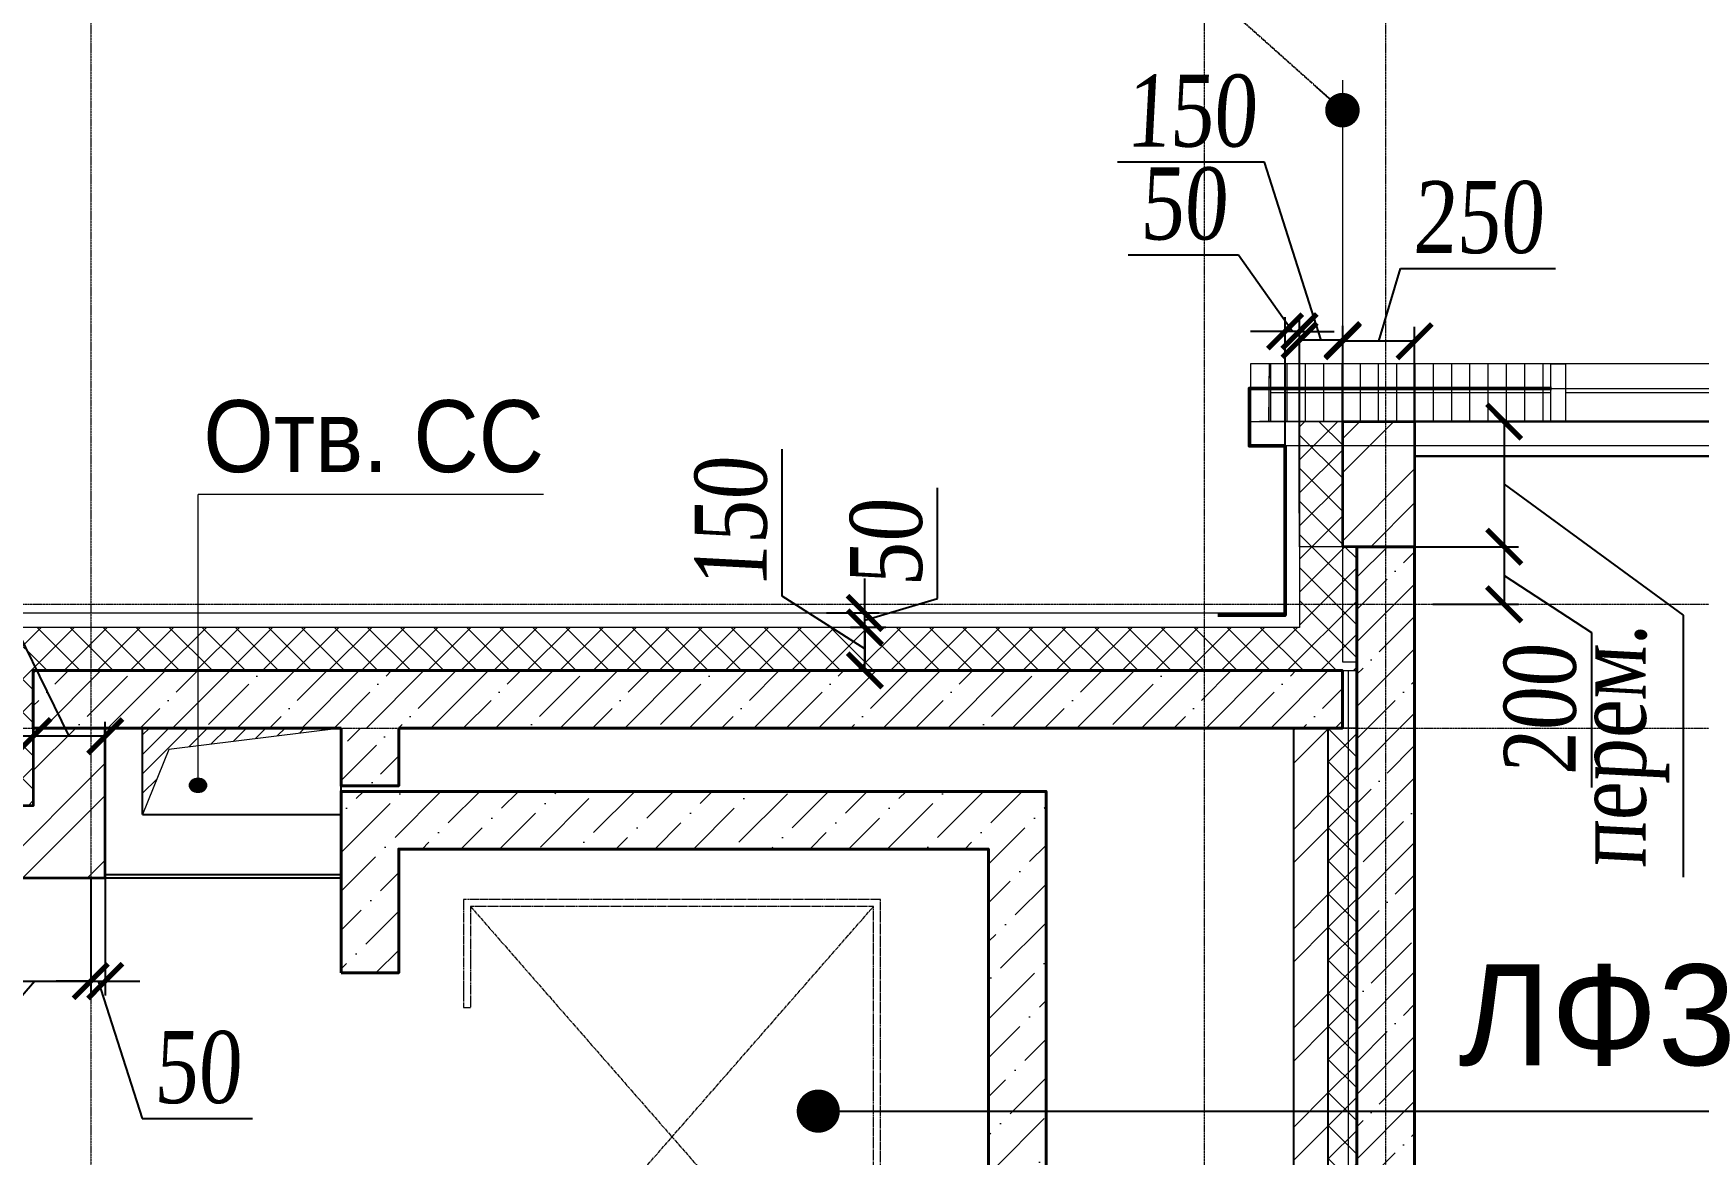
# Model space of a CAD drawing. Header units: inches. Extents: x -407541 to 6688123, y -998590 to 1205599.
# Drawn here: x 20203 to 25992, y 269926 to 273821 of the extents above; entities that cross this region are included whole.
import ezdxf

# ---------------------------------------------------------------- set-up
doc = ezdxf.new("R2010")
doc.units = ezdxf.units.IN
doc.header["$MEASUREMENT"] = 0
for name, pattern in [('ACAD_ISO04W100', [30, 24, -3, 0, -3]), ('AM_ISO08W050', [18, 12, -1.5, 3, -1.5]), ('AM_ISO09W050', [22.5, 12, -1.5, 3, -1.5, 3, -1.5]), ('DASHED', [19.05, 12.7, -6.35])]:
    doc.linetypes.add(name, pattern=pattern)
for name, color, linetype, lineweight in [('AM_11', 60, 'AM_ISO09W050', 13), ('AM_5', 3, 'Continuous', 9), ('AM_7', 4, 'AM_ISO08W050', 5), ('ВЕНТ фасад', 230, 'Continuous', 9), ('ВИТРАЖ', 145, 'Continuous', 9), ('Деф_шов', 90, 'DASHED', 9), ('КИРПИЧ', 30, 'Continuous', 35), ('КОНТУРная', 10, 'Continuous', 50), ('МОНОЛИТ', 5, 'Continuous', 40), ('Оси', 254, 'ACAD_ISO04W100', 5), ('ОТВ СС', 140, 'Continuous', 25), ('ПЕРЕГОРОДКА', 7, 'Continuous', 25), ('подписи Л и ЛК', 92, 'Continuous', 9), ('размер внутр', 142, 'Continuous', 5), ('текст СС', 32, 'Continuous', 15), ('УТЕПЛИТЕЛЬ', 92, 'Continuous', 9), ('Цоколь', 21, 'Continuous', 30), ('Штриховка', 7, 'Continuous', 9), ('ШТРИХОВКА МОНОЛИТ', 5, 'Continuous', 15)]:
    doc.layers.add(name, color=color, linetype=linetype, lineweight=lineweight)
doc.layers.add('РЕАЛЬНЫЙ ВИТРАЖ', color=120, linetype='Continuous', lineweight=5, plot=False)
doc.styles.get("Standard").update_dxf_attribs({"font": 'arial.ttf'})
doc.styles.add('style1', font='arial.ttf', dxfattribs={"width": 0.9, "height": 500})
doc.styles.add('STYLE2', font='times.ttf', dxfattribs={"width": 0.8, "oblique": 3})
doc.dimstyles.new('vnytren', dxfattribs={"dimtxt": 250, "dimasz": 120, "dimexe": 50, "dimexo": 0, "dimgap": 50, "dimtad": 1, "dimdec": 0, "dimzin": 0, "dimdsep": 46, "dimtxsty": 'STYLE2', "dimblk": 'ARCHTICK', "dimcen": 0, "dimadec": 0, "dimazin": 0, "dimtfac": 1, "dimtdec": 0, "dimtmove": 1, "dimatfit": 2, "dimldrblk": 'DOT', "dimfxl": 1, "dimtolj": 1, "dimtzin": 0, "dimarcsym": 0})
doc.dimstyles.new('для 100 масштаба', dxfattribs={"dimtxt": 200, "dimasz": 150, "dimexe": 70, "dimexo": 0, "dimgap": 50, "dimtad": 1, "dimdec": 0, "dimrnd": 5, "dimzin": 0, "dimdsep": 46, "dimtxsty": 'Standard', "dimblk": 'ARCHTICK', "dimcen": 0, "dimadec": 0, "dimazin": 0, "dimtfac": 1, "dimtdec": 0, "dimtmove": 1, "dimatfit": 2, "dimldrblk": 'DOT', "dimfxl": 1, "dimtolj": 1, "dimtzin": 0, "dimarcsym": 0})
pattern_1 = [(45, (-6764080.43, -624333.1), (-112.2532015, 112.2532015), []), (45, (-6763968.18, -624333.1), (-112.2532015, 112.2532015), [198.4375, -39.6875, 0, -39.6875])]

# ---------------------------------------------------------------- blocks, each defined once
blk = doc.blocks.new('_ARCHTICK')
at = {"color": 0, "linetype": 'ByBlock', "const_width": 0.15}
blk.add_lwpolyline([(-0.5, -0.5), (0.5, 0.5)], dxfattribs=at)
blk = doc.blocks.new('_Dot')
at = {"color": 0, "linetype": 'ByBlock', "lineweight": -2}
blk.add_line((-0.5, 0), (-1, 0), dxfattribs=at)
at = {"color": 0, "linetype": 'ByBlock', "const_width": 0.5}
blk.add_lwpolyline([(-0.25, 0, 1), (0.25, 0, 1)], format="xyb", close=True, dxfattribs=at)
blk = doc.blocks.new('SKKABINE_09.09.08_N013364-STEIN_JJ')
at = {"layer": 'AM_11'}
for points in [[(800, 475), (425, 475), (425, 1925), (2075, 1925), (2075, 475), (1700, 475)], [(800, 500), (450, 500), (450, 1900), (2050, 1900), (2050, 500), (1700, 500)], [(800, 475), (800, 500)], [(1700, 475), (1700, 500)]]:
    blk.add_lwpolyline(points, dxfattribs=at)
at = {"layer": 'AM_7'}
for points in [[(2050, 500), (450, 1900)], [(450, 500), (2050, 1900)]]:
    blk.add_lwpolyline(points, dxfattribs=at)
blk = doc.blocks.new('*D1470')
at = {"layer": 'размер внутр', "color": 0, "lineweight": -2, "transparency": 16777216}
for p, q in [((22806, 271865.2), (22806, 272376.1)), ((23093.6, 271682.2), (22806, 271865.2)), ((23165.9, 271757.2), (23043.6, 271757.2)), ((23093.6, 271607.2), (23093.6, 271757.2)), ((23165.9, 271607.2), (23043.6, 271607.2))]:
    blk.add_line(p, q, dxfattribs=at)
at = {"layer": 'размер внутр', "color": 0, "lineweight": -2, "transparency": 16777216, "xscale": 120, "yscale": 120, "zscale": 120}
for p, rotation in [((23093.6, 271757.2), 90), ((23093.6, 271607.2), 270)]:
    blk.add_blockref('_ARCHTICK', p, dxfattribs=dict(at, rotation=rotation))
at = {"layer": 'размер внутр', "color": 0, "transparency": 16777216, "insert": (22628.9, 272120.7), "char_height": 250, "attachment_point": 5, "rotation": 90, "style": 'STYLE2'}
blk.add_mtext('\\A1;150', dxfattribs=at)
blk = doc.blocks.new('*D1663')
at = {"layer": 'размер внутр', "color": 0, "lineweight": -2, "transparency": 16777216}
for p, q in [((25004.3, 272472.2), (25365.5, 272472.2)), ((25315.5, 272472.2), (25315.5, 272037.2)), ((25315.5, 272254.7), (25937.8, 271800)), ((25004.3, 272037.2), (25365.5, 272037.2)), ((25937.8, 271800), (25937.8, 270890))]:
    blk.add_line(p, q, dxfattribs=at)
at = {"layer": 'размер внутр', "color": 0, "lineweight": -2, "transparency": 16777216, "xscale": 120, "yscale": 120, "zscale": 120}
for p, rotation in [((25315.5, 272472.2), 90), ((25315.5, 272037.2), 270)]:
    blk.add_blockref('_ARCHTICK', p, dxfattribs=dict(at, rotation=rotation))
at = {"layer": 'размер внутр', "color": 0, "transparency": 16777216, "insert": (25723.4, 271345), "char_height": 250, "attachment_point": 5, "rotation": 90, "style": 'STYLE2'}
blk.add_mtext('\\A1;{\\fTimes New Roman|b0|i0|c204|p18;перем.}', dxfattribs=at)
blk = doc.blocks.new('*D1664')
at = {"layer": 'размер внутр', "color": 0, "lineweight": -2, "transparency": 16777216}
for p, q in [((25004.3, 272037.2), (25365.5, 272037.2)), ((25315.5, 272037.2), (25315.5, 271837.2)), ((25315.5, 271937.2), (25618.5, 271739.9)), ((25067.2, 271837.2), (25365.5, 271837.2)), ((25618.5, 271739.9), (25618.5, 271200.7))]:
    blk.add_line(p, q, dxfattribs=at)
at = {"layer": 'размер внутр', "color": 0, "lineweight": -2, "transparency": 16777216, "xscale": 120, "yscale": 120, "zscale": 120}
for p, rotation in [((25315.5, 272037.2), 90), ((25315.5, 271837.2), 270)]:
    blk.add_blockref('_ARCHTICK', p, dxfattribs=dict(at, rotation=rotation))
at = {"layer": 'размер внутр', "color": 0, "transparency": 16777216, "insert": (25441.3, 271470.3), "char_height": 250, "attachment_point": 5, "rotation": 90, "style": 'STYLE2'}
blk.add_mtext('\\A1;200', dxfattribs=at)
blk = doc.blocks.new('*D1711')
at = {"layer": 'размер внутр', "color": 0, "lineweight": -2, "transparency": 16777216}
for p, q in [((24879.3, 272751.1), (24954.9, 273003.3)), ((24954.9, 273003.3), (25494.1, 273003.3)), ((24754.3, 272134.7), (24754.3, 272801.1)), ((25004.3, 272751.1), (24754.3, 272751.1)), ((25004.3, 272134.7), (25004.3, 272801.1))]:
    blk.add_line(p, q, dxfattribs=at)
at = {"layer": 'размер внутр', "color": 0, "lineweight": -2, "transparency": 16777216, "xscale": 120, "yscale": 120, "zscale": 120, "rotation": 180}
blk.add_blockref('_ARCHTICK', (24754.3, 272751.1), dxfattribs=at)
at = {"layer": 'размер внутр', "color": 0, "lineweight": -2, "transparency": 16777216, "xscale": 120, "yscale": 120, "zscale": 120}
blk.add_blockref('_ARCHTICK', (25004.3, 272751.1), dxfattribs=at)
at = {"layer": 'размер внутр', "color": 0, "transparency": 16777216, "insert": (25224.5, 273180.4), "char_height": 250, "attachment_point": 5, "style": 'STYLE2'}
blk.add_mtext('\\A1;250', dxfattribs=at)
blk = doc.blocks.new('*D1712')
at = {"layer": 'размер внутр', "color": 0, "lineweight": -2, "transparency": 16777216}
for p, q in [((24482.7, 273373), (23971.8, 273373)), ((24679.3, 272754.8), (24482.7, 273373)), ((24604.3, 272153.5), (24604.3, 272804.8)), ((24754.3, 272115.7), (24754.3, 272804.8)), ((24754.3, 272754.8), (24604.3, 272754.8))]:
    blk.add_line(p, q, dxfattribs=at)
at = {"layer": 'размер внутр', "color": 0, "lineweight": -2, "transparency": 16777216, "xscale": 120, "yscale": 120, "zscale": 120, "rotation": 180}
blk.add_blockref('_ARCHTICK', (24604.3, 272754.8), dxfattribs=at)
at = {"layer": 'размер внутр', "color": 0, "lineweight": -2, "transparency": 16777216, "xscale": 120, "yscale": 120, "zscale": 120}
blk.add_blockref('_ARCHTICK', (24754.3, 272754.8), dxfattribs=at)
at = {"layer": 'размер внутр', "color": 0, "transparency": 16777216, "insert": (24227.3, 273550.2), "char_height": 250, "attachment_point": 5, "style": 'STYLE2'}
blk.add_mtext('\\A1;150', dxfattribs=at)
blk = doc.blocks.new('*D1763')
at = {"layer": 'размер внутр', "color": 0, "lineweight": -2, "transparency": 16777216}
for p, q in [((20013, 270887.2), (20013, 270478.6)), ((20403.2, 270887.2), (20403.2, 270478.6)), ((20208.1, 270528.6), (19951.2, 270231.6)), ((20013, 270528.6), (20403.2, 270528.6)), ((19951.2, 270231.6), (19417.5, 270231.6))]:
    blk.add_line(p, q, dxfattribs=at)
at = {"layer": 'размер внутр', "color": 0, "lineweight": -2, "transparency": 16777216, "xscale": 120, "yscale": 120, "zscale": 120, "rotation": 180}
blk.add_blockref('_ARCHTICK', (20013, 270528.6), dxfattribs=at)
at = {"layer": 'размер внутр', "color": 0, "lineweight": -2, "transparency": 16777216, "xscale": 120, "yscale": 120, "zscale": 120}
blk.add_blockref('_ARCHTICK', (20403.2, 270528.6), dxfattribs=at)
at = {"layer": 'размер внутр', "color": 0, "transparency": 16777216, "insert": (19684.3, 270409.2), "char_height": 250, "attachment_point": 5, "style": 'STYLE2'}
blk.add_mtext('\\A1;390', dxfattribs=at)
blk = doc.blocks.new('*D1764')
at = {"layer": 'размер внутр', "color": 0, "lineweight": -2, "transparency": 16777216}
for p, q in [((20453.4, 270905.8), (20453.4, 270478.6)), ((20403.2, 270887.2), (20403.2, 270478.6)), ((20403.2, 270528.6), (20283.2, 270528.6)), ((20403.2, 270528.6), (20453.4, 270528.6)), ((20403.2, 270528.6), (20453.4, 270528.6)), ((20428.3, 270528.6), (20581.2, 270050.7)), ((20453.4, 270528.6), (20573.4, 270528.6)), ((20581.2, 270050.7), (20965.2, 270050.7))]:
    blk.add_line(p, q, dxfattribs=at)
at = {"layer": 'размер внутр', "color": 0, "lineweight": -2, "transparency": 16777216, "xscale": 120, "yscale": 120, "zscale": 120}
blk.add_blockref('_ARCHTICK', (20403.2, 270528.6), dxfattribs=at)
at = {"layer": 'размер внутр', "color": 0, "lineweight": -2, "transparency": 16777216, "xscale": 120, "yscale": 120, "zscale": 120, "rotation": 180}
blk.add_blockref('_ARCHTICK', (20453.4, 270528.6), dxfattribs=at)
at = {"layer": 'размер внутр', "color": 0, "transparency": 16777216, "insert": (20773.2, 270227.9), "char_height": 250, "attachment_point": 5, "style": 'STYLE2'}
blk.add_mtext('\\A1;50', dxfattribs=at)
blk = doc.blocks.new('*D1769')
at = {"layer": 'размер внутр', "color": 0, "lineweight": -2, "transparency": 16777216}
for p, q in [((23345.8, 271857.9), (23345.8, 272241.8)), ((23093.6, 271807.2), (23093.6, 271927.2)), ((23093.6, 271782.2), (23345.8, 271857.9)), ((22960.1, 271807.2), (23143.6, 271807.2)), ((23093.6, 271757.2), (23093.6, 271807.2)), ((23093.6, 271757.2), (23093.6, 271807.2)), ((23165.9, 271757.2), (23043.6, 271757.2)), ((23093.6, 271757.2), (23093.6, 271637.2))]:
    blk.add_line(p, q, dxfattribs=at)
at = {"layer": 'размер внутр', "color": 0, "lineweight": -2, "transparency": 16777216, "xscale": 120, "yscale": 120, "zscale": 120}
for p, rotation in [((23093.6, 271807.2), 270), ((23093.6, 271757.2), 90)]:
    blk.add_blockref('_ARCHTICK', p, dxfattribs=dict(at, rotation=rotation))
at = {"layer": 'размер внутр', "color": 0, "transparency": 16777216, "insert": (23168.6, 272049.8), "char_height": 250, "attachment_point": 5, "rotation": 90, "style": 'STYLE2'}
blk.add_mtext('\\A1;50', dxfattribs=at)
blk = doc.blocks.new('*D1770')
at = {"layer": 'размер внутр', "color": 0, "lineweight": -2, "transparency": 16777216}
for p, q in [((24392.5, 273050.5), (24008.5, 273050.5)), ((24579.3, 272785.2), (24392.5, 273050.5)), ((24554.3, 272223.4), (24554.3, 272835.2)), ((24604.3, 272153.5), (24604.3, 272835.2)), ((24554.3, 272785.2), (24434.3, 272785.2)), ((24604.3, 272785.2), (24554.3, 272785.2)), ((24604.3, 272785.2), (24554.3, 272785.2)), ((24604.3, 272785.2), (24724.3, 272785.2))]:
    blk.add_line(p, q, dxfattribs=at)
at = {"layer": 'размер внутр', "color": 0, "lineweight": -2, "transparency": 16777216, "xscale": 120, "yscale": 120, "zscale": 120}
blk.add_blockref('_ARCHTICK', (24554.3, 272785.2), dxfattribs=at)
at = {"layer": 'размер внутр', "color": 0, "lineweight": -2, "transparency": 16777216, "xscale": 120, "yscale": 120, "zscale": 120, "rotation": 180}
blk.add_blockref('_ARCHTICK', (24604.3, 272785.2), dxfattribs=at)
at = {"layer": 'размер внутр', "color": 0, "transparency": 16777216, "insert": (24200.5, 273227.7), "char_height": 250, "attachment_point": 5, "style": 'STYLE2'}
blk.add_mtext('\\A1;50', dxfattribs=at)
blk = doc.blocks.new('*D1775')
at = {"layer": 'размер внутр', "color": 0, "lineweight": -2, "transparency": 16777216}
for p, q in [((19929.8, 272191.2), (19390.6, 272191.2)), ((20328.3, 271379.4), (19929.8, 272191.2)), ((20203.4, 271379.4), (20203.4, 271429.4)), ((20453.3, 271379.4), (20453.3, 271429.4)), ((20453.3, 271379.4), (20203.4, 271379.4))]:
    blk.add_line(p, q, dxfattribs=at)
at = {"layer": 'размер внутр', "color": 0, "lineweight": -2, "transparency": 16777216, "xscale": 120, "yscale": 120, "zscale": 120, "rotation": 180}
blk.add_blockref('_ARCHTICK', (20203.4, 271379.4), dxfattribs=at)
at = {"layer": 'размер внутр', "color": 0, "lineweight": -2, "transparency": 16777216, "xscale": 120, "yscale": 120, "zscale": 120}
blk.add_blockref('_ARCHTICK', (20453.3, 271379.4), dxfattribs=at)
at = {"layer": 'размер внутр', "color": 0, "transparency": 16777216, "insert": (19660.2, 272368.4), "char_height": 250, "attachment_point": 5, "style": 'STYLE2'}
blk.add_mtext('\\A1;250', dxfattribs=at)
blk = doc.blocks.new('*D1776')
at = {"layer": 'размер внутр', "color": 0, "lineweight": -2, "transparency": 16777216}
for p, q in [((19933, 271905.5), (19422.1, 271905.5)), ((20128.4, 271379.4), (19933, 271905.5)), ((20203.4, 271379.4), (20203.4, 271429.4)), ((20053.4, 271379.4), (20053.4, 271329.4)), ((20203.4, 271379.4), (20053.4, 271379.4))]:
    blk.add_line(p, q, dxfattribs=at)
at = {"layer": 'размер внутр', "color": 0, "lineweight": -2, "transparency": 16777216, "xscale": 120, "yscale": 120, "zscale": 120, "rotation": 180}
blk.add_blockref('_ARCHTICK', (20053.4, 271379.4), dxfattribs=at)
at = {"layer": 'размер внутр', "color": 0, "lineweight": -2, "transparency": 16777216, "xscale": 120, "yscale": 120, "zscale": 120}
blk.add_blockref('_ARCHTICK', (20203.4, 271379.4), dxfattribs=at)
at = {"layer": 'размер внутр', "color": 0, "transparency": 16777216, "insert": (19677.6, 272082.7), "char_height": 250, "attachment_point": 5, "style": 'STYLE2'}
blk.add_mtext('\\A1;150', dxfattribs=at)

msp = doc.modelspace()

# ---------------------------------------------------------------- hatches: boundary and pattern name
at = {"layer": 'ВИТРАЖ', "ltscale": 0.1}
h = msp.add_hatch(dxfattribs=at)
h.set_pattern_fill('ANSI31', color=256, scale=20, angle=45, style=0)
h.set_pattern_definition([(90, (6422250.104, 1479619.873), (63.5, 1e-14), [])])
h.paths.add_polyline_path([(25478.2, 272672.2), (24498.7, 272672.2), (24496.1, 272472.4), (25478.2, 272472.3)])
at = {"layer": 'текст СС', "ltscale": 0.1}
h = msp.add_hatch(color=256, dxfattribs=at)
edge = h.paths.add_edge_path()
edge.add_ellipse((20775.8, 271208.6), major_axis=(-29.7, 0), ratio=0.852459, start_angle=0, end_angle=180)
edge.add_ellipse((20775.8, 271208.6), major_axis=(29.7, 0), ratio=0.852459, start_angle=0, end_angle=180)
at = {"layer": 'Штриховка'}
h = msp.add_hatch(dxfattribs=at)
h.set_pattern_fill('ANSI37', color=256, scale=650, style=0)
h.paths.add_polyline_path([(24604.3, 272472.4), (24754.3, 272472.2), (24754.3, 272037.2), (24604.3, 272037.2)])
h = msp.add_hatch(dxfattribs=at)
h.set_pattern_fill('ANSI32', color=256, scale=670, style=0)
h.paths.add_polyline_path([(24754.3, 272472.2), (25004.3, 272472.2), (25004.3, 272037.2), (24754.3, 272037.2)])
h = msp.add_hatch(dxfattribs=at)
h.set_pattern_fill('ANSI37', color=256, scale=650, style=0)
h.paths.add_polyline_path([(20053.2, 271757.2), (20053.2, 271137.2), (20203.2, 271137.2), (20203.2, 271607.2), (24803.2, 271607.2), (24803.2, 272037.2), (24604.3, 272037.2), (24604.3, 271757.2)])
h = msp.add_hatch(dxfattribs=at)
h.set_pattern_fill('ANSI35', color=256, scale=25, style=0)
h.set_pattern_definition(pattern_1)
h.paths.add_polyline_path([(24803.2, 272037.2), (25004.3, 272037.2), (25004.4, 266237.2), (24803.2, 266237.2)])
at = {"layer": 'Штриховка', "ltscale": 0.1}
h = msp.add_hatch(dxfattribs=at)
h.set_pattern_fill('ANSI32', color=256, scale=25, style=0)
h.set_pattern_definition([(45, (-5803215.3, -262900.12), (-168.379802, 168.379802), []), (45, (-5803103.05, -262900.12), (-168.379802, 168.379802), [])])
h.paths.add_polyline_path([(20453.4, 271407.2), (20203.2, 271407.2), (20203.2, 271137.2), (20053.4, 271137.2), (20013, 271137.2), (20013, 270887.2), (20453.4, 270887.2)])
h = msp.add_hatch(dxfattribs=at)
h.set_pattern_fill('ANSI31', color=256, scale=15, style=0)
h.set_pattern_definition([(45, (-6318520.053, 1479668.903), (-33.67596045, 33.67596045), [])])
h.paths.add_polyline_path([(20583.3, 271107.2), (20583.3, 271407.2), (21273.3, 271407.2), (20674.7, 271333.5)])
at = {"layer": 'Штриховка'}
h = msp.add_hatch(dxfattribs=at)
h.set_pattern_fill('ANSI36', color=256, scale=650, style=0)
h.set_pattern_definition([(45, (-155960, -2e-10), (43.08932, 157.994171), [203.125, -40.625, 0, -40.625])])
h.paths.add_polyline_path([(21473.2, 271407.2), (21273.2, 271407.2), (21273.2, 271207.2), (21473.2, 271207.2)])
h = msp.add_hatch(dxfattribs=at)
h.set_pattern_fill('ANSI32', color=256, scale=650, style=0)
h.paths.add_polyline_path([(24704.2, 271407.2), (24584.2, 271407.2), (24584.2, 266486.6), (24473.4, 266486.6), (24473.4, 266437.2), (24704.3, 266437.2)])
h.paths.add_polyline_path([(24473.4, 266437.2), (24473.4, 266237.2), (24803.2, 266237.2), (24803.2, 266357.2), (24710.5, 266357.2), (24704.3, 266357.2), (24704.3, 266437.2)])
h = msp.add_hatch(dxfattribs=at)
h.set_pattern_fill('ANSI37', color=256, scale=650, style=0)
h.paths.add_polyline_path([(24704.3, 266437.2), (24804.3, 266437.2), (24804.3, 271407.2), (24704.3, 271407.2)])
at = {"layer": 'ШТРИХОВКА МОНОЛИТ'}
h = msp.add_hatch(dxfattribs=at)
h.set_pattern_fill('ANSI35', color=256, scale=25, style=0)
h.set_pattern_definition(pattern_1)
edge = h.paths.add_edge_path()
edge.add_line((21273.2, 271407.2), (20203.2, 271407.2))
edge.add_line((20203.2, 271407.2), (20203.2, 271607.2))
edge.add_line((20203.2, 271607.2), (24753.4, 271607.2))
edge.add_line((24753.4, 271607.2), (24753.4, 271407.2))
edge.add_line((24753.4, 271407.2), (21473.2, 271407.2))
h = msp.add_hatch(dxfattribs=at)
h.set_pattern_fill('ANSI36', color=256, scale=30, style=0)
h.set_pattern_definition([(45, (-6313577.14, 1289607.42), (50.5139407, 185.2177825), [238.125, -47.625, 0, -47.625])])
h.paths.add_polyline_path([(21273.2, 270557.2), (21473.2, 270557.2), (21473.2, 270987.2), (23523.2, 270987.2), (23523.2, 268987.2), (21473.2, 268987.2), (21473.2, 269417.2), (21273.2, 269417.2), (21273.2, 268357.2), (21473.2, 268357.2), (21473.2, 268787.2), (23523.2, 268787.2), (23523.2, 266787.2), (21473.2, 266787.2), (21473.2, 267217.2), (21273.2, 267217.2), (21273.2, 266587.2), (23723, 266587.2), (23723.2, 271187.2), (21273.2, 271187.2)])

# ---------------------------------------------------------------- linework, layer by layer
at = {"layer": 'ВЕНТ фасад'}
msp.add_lwpolyline([(24554.3, 272472.2), (24604.3, 272472.4), (24604.3, 271757.2), (20053.2, 271757.2), (20053.2, 271287.1), (20053.2, 271287.1), (19997.8, 271287.1), (19997.8, 271137.2), (19948, 271137.2), (19948, 271337.1), (20003.5, 271337.1), (20003.5, 271807.2), (24554.3, 271807.2)], close=True, dxfattribs=at)
at = {"layer": 'ВИТРАЖ', "ltscale": 0.1}
for p, q in [((28073.2, 272672.2), (24465.2, 272672.2)), ((25478.2, 272572.2), (24504.2, 272572.2)), ((26638.1, 272572.2), (25528.2, 272572.2)), ((26638.1, 272472.2), (24465.2, 272472.2))]:
    msp.add_line(p, q, dxfattribs=at)
at = {"layer": 'ВИТРАЖ'}
for points in [[(24504.2, 272672.2), (24434.2, 272672.2), (24434.2, 272472.2), (24504.2, 272472.2)], [(25478.2, 272672.2), (25528.2, 272672.2), (25528.2, 272472.2), (25478.2, 272472.2)]]:
    msp.add_lwpolyline(points, close=True, dxfattribs=at)
at = {"layer": 'ВИТРАЖ', "ltscale": 0.1}
msp.add_lwpolyline([(25478.2, 272672.2), (24498.7, 272672.2), (24496.1, 272472.4), (25478.2, 272472.3)], close=True, dxfattribs=at)
at = {"layer": 'ВИТРАЖ'}
msp.add_lwpolyline([(25585.2, 272472.2), (25585.2, 272472.2)], dxfattribs=at)
at = {"layer": 'Деф_шов', "ltscale": 0.1}
for points in [[(24753.4, 273658.4), (24753.4, 273658.4), (24753.4, 272037), (24753.4, 272037), (24753.4, 271637), (24753.4, 271637), (24803.4, 271637), (24803.1, 266238.5), (24603.1, 266238.5), (24603.1, 260908.6), (24403.1, 260908.6), (24403.1, 258039), (24403.1, 257837.2), (24903.4, 257837.2)], [(24713.8, 271607.3), (24773.4, 271607.2), (24773.4, 266267.2), (24573.4, 266267.2), (24573.4, 260937.2), (24373.4, 260937.2)]]:
    msp.add_lwpolyline(points, dxfattribs=at)
at = {"layer": 'КИРПИЧ'}
for points in [[(24754.3, 272472.2), (25004.3, 272472.2), (25004.3, 272037.2), (24754.3, 272037.2)], [(20453.4, 271407.2), (20203.2, 271407.2), (20203.2, 271137.2), (20053.4, 271137.2), (20013, 271137.2), (20013, 270887.2), (20453.4, 270887.2)]]:
    msp.add_lwpolyline(points, close=True, dxfattribs=at)
at = {"layer": 'КОНТУРная'}
msp.add_lwpolyline([(24320.4, 271799), (24554.3, 271799.1), (24554.3, 272387.2), (24430.2, 272387.2), (24430.2, 272587.2), (25480.3, 272587.2)], dxfattribs=at)
at = {"layer": 'МОНОЛИТ'}
for points in [[(24803.2, 272037.2), (25004.3, 272037.2), (25004.4, 266237.2), (24803.2, 266237.2)], [(21273.2, 270557.2), (21473.2, 270557.2), (21473.2, 270987.2), (23523.2, 270987.2), (23523.2, 268987.2), (21473.2, 268987.2), (21473.2, 269417.2), (21273.2, 269417.2), (21273.2, 268357.2), (21473.2, 268357.2), (21473.2, 268787.2), (23523.2, 268787.2), (23523.2, 266787.2), (21473.2, 266787.2), (21473.2, 267217.2), (21273.2, 267217.2), (21273.2, 266587.2), (23723, 266587.2), (23723.2, 271187.2), (21273.2, 271187.2)]]:
    msp.add_lwpolyline(points, close=True, dxfattribs=at)
for points in [[(21273.2, 271407.2), (20203.2, 271407.2), (20203.2, 271607.2), (24753.4, 271607.2), (24753.4, 271407.2), (21473.2, 271407.2)], [(21273.2, 271407.2), (21273.2, 271207.2), (21273.2, 271207.2), (21473.2, 271207.2), (21473.2, 271407.2)]]:
    msp.add_lwpolyline(points, dxfattribs=at)
at = {"layer": 'Оси', "ltscale": 0.3}
for p, q in [((20403.2, 278737.2), (20403.2, 186893.5)), ((24903.2, 278737.2), (24903.2, 250467.2)), ((24273.2, 277428.1), (24273.2, 246967.2)), ((3211.5, 271837.2), (190595, 271837.2)), ((1503.2, 271407.2), (26392, 271407.2))]:
    msp.add_line(p, q, dxfattribs=at)
at = {"layer": 'ОТВ СС'}
for p, q in [((20583.2, 271107.2), (20583.2, 271407.2)), ((21273.2, 271107.2), (21273.2, 271407.2)), ((20583.2, 271107.2), (21273.2, 271107.3))]:
    msp.add_line(p, q, dxfattribs=at)
at = {"layer": 'ПЕРЕГОРОДКА'}
for p, q in [((24584.2, 266486.6), (24584.2, 271407.2)), ((24704.3, 266357.2), (24704.2, 271407.2)), ((20453.4, 270899.2), (21270.1, 270899.2)), ((20453.4, 270887.2), (21270.1, 270887.2))]:
    msp.add_line(p, q, dxfattribs=at)
at = {"layer": 'РЕАЛЬНЫЙ ВИТРАЖ'}
msp.add_lwpolyline([(24434.2, 272587.2), (30853.4, 272587.2), (30853.4, 272387.2), (24434.2, 272387.2)], close=True, dxfattribs=at)
at = {"layer": 'текст СС', "ltscale": 0.1}
for p in [(20775.8, 271208.6), (21976.9, 272218.6)]:
    msp.add_line(p, (20775.8, 272218.6), dxfattribs=at)
msp.add_ellipse((20775.8, 271208.6), major_axis=(29.7, 0), ratio=0.852459, dxfattribs=at)
at = {"layer": 'УТЕПЛИТЕЛЬ'}
for points in [[(24604.3, 272472.4), (24754.3, 272472.2), (24754.3, 272037.2), (24604.3, 272037.2)], [(20053.2, 271757.2), (20053.2, 271137.2), (20203.2, 271137.2), (20203.2, 271607.2), (24803.2, 271607.2), (24803.2, 272037.2), (24604.3, 272037.2), (24604.3, 271757.2)]]:
    msp.add_lwpolyline(points, close=True, dxfattribs=at)
at = {"layer": 'УТЕПЛИТЕЛЬ', "ltscale": 0.1}
msp.add_lwpolyline([(24804.3, 271407.2), (24704.3, 271407.2), (24704.3, 266357.2), (24704.3, 266357.2), (24803.2, 266357.2)], dxfattribs=at)
at = {"layer": 'Цоколь'}
msp.add_lwpolyline([(27928.2, 272472.2), (28073.2, 272472.2), (28073.2, 272212.2), (28073.2, 272092.2), (27808.2, 272092.2), (27808.2, 272352.2), (25004.3, 272352.2), (25004.3, 272472.2), (27928.2, 272472.2)], dxfattribs=at)
at = {"layer": 'Штриховка', "ltscale": 0.1}
msp.add_lwpolyline([(20583.3, 271107.2), (20583.3, 271407.2), (21273.3, 271407.2), (20674.7, 271333.5), (20583.3, 271107.2)], dxfattribs=at)

# ---------------------------------------------------------------- block references
at = {"layer": 'AM_5', "xscale": -1, "rotation": 270}
msp.add_blockref('SKKABINE_09.09.08_N013364-STEIN_JJ', (21223.3, 268737.2), dxfattribs=at)

# ---------------------------------------------------------------- texts
at = {"layer": 'подписи Л и ЛК', "insert": (25156.5, 270231.5), "char_height": 350, "width": 4589.447, "attachment_point": 7}
msp.add_mtext('{\\fArial|b0|i0|c204|p34;ЛФ3}', dxfattribs=at)
at = {"layer": 'текст СС', "ltscale": 0.1, "insert": (21386.3, 272546.3), "char_height": 250, "width": 3183.667, "attachment_point": 2, "style": 'style1'}
msp.add_mtext('Отв. CC', dxfattribs=at)

# ---------------------------------------------------------------- dimensions: what is measured, and where the dimension line sits
at = {"layer": 'размер внутр'}
for base, p1, p2, picture, middle in [((24604.3, 272754.8), (24754.3, 272115.7), (24604.3, 272153.5), '*D1712', (24432.7, 273373)), ((24554.3, 272785.2), (24604.3, 272153.5), (24554.3, 272223.4), '*D1770', (24342.5, 273050.5))]:
    dim = msp.add_linear_dim(base=base, p1=p1, p2=p2, dimstyle='vnytren', dxfattribs=at)
    dim.commit()
    dim.dimension.update_dxf_attribs({"geometry": picture, "text_midpoint": middle, "dimtype": 160})
dim = msp.add_linear_dim(base=(24754.3, 272751.1), p1=(25004.3, 272134.7), p2=(24754.3, 272134.7), dimstyle='vnytren', dxfattribs=at)
dim.commit()
dim.dimension.update_dxf_attribs({"geometry": '*D1711', "text_midpoint": (25004.9, 273180.4)})
for base, p1, p2, angle, picture, middle in [((20203.4, 271379.4), (20453.3, 271379.4), (20203.4, 271379.4), 180, '*D1775', (19879.8, 272191.2)), ((23093.6, 271757.2), (23165.9, 271607.2), (23165.9, 271757.2), 90, '*D1470', (22806, 271915.2)), ((20053.4, 271379.4), (20203.4, 271379.4), (20053.4, 271379.4), 180, '*D1776', (19883, 271905.5)), ((25315.5, 271837.2), (25004.3, 272037.2), (25067.2, 271837.2), 90, '*D1664', (25618.5, 271689.9))]:
    dim = msp.add_linear_dim(base=base, p1=p1, p2=p2, angle=angle, dimstyle='vnytren', dxfattribs=at)
    dim.commit()
    dim.dimension.update_dxf_attribs({"geometry": picture, "text_midpoint": middle, "dimtype": 160})
dim = msp.add_linear_dim(base=(25315.5, 272037.2), p1=(25004.3, 272472.2), p2=(25004.3, 272037.2), angle=90, text='{\\fTimes New Roman|b0|i0|c204|p18;перем.}', dimstyle='vnytren', dxfattribs=at)
dim.commit()
dim.dimension.update_dxf_attribs({"geometry": '*D1663', "text_midpoint": (25937.8, 271750), "dimtype": 160})
dim = msp.add_linear_dim(base=(23093.6, 271807.2), p1=(23165.9, 271757.2), p2=(22960.1, 271807.2), angle=90, dimstyle='vnytren', dxfattribs=at)
dim.commit()
dim.dimension.update_dxf_attribs({"geometry": '*D1769', "text_midpoint": (23168.6, 271907.9)})
at = {"layer": 'размер внутр', "color": 4}
for base, p1, p2, picture, middle in [((20453.4, 270528.6), (20403.2, 270887.2), (20453.4, 270905.8), '*D1764', (20631.2, 270050.7)), ((20403.2, 270528.6), (20013, 270887.2), (20403.2, 270887.2), '*D1763', (19901.2, 270231.6))]:
    dim = msp.add_linear_dim(base=base, p1=p1, p2=p2, dimstyle='vnytren', dxfattribs=at)
    dim.commit()
    dim.dimension.update_dxf_attribs({"geometry": picture, "text_midpoint": middle, "dimtype": 160})

# ---------------------------------------------------------------- leaders
at = {"layer": 'Деф_шов', "ltscale": 0.1}
msp.add_leader([(24753.4, 273553.6), (24270.8, 273983.4), (23586.3, 273983.4)], dimstyle='vnytren', override={"dimgap": 50, "dimtad": 0}, dxfattribs=at)
at = {"layer": 'подписи Л и ЛК', "ltscale": 0.1}
msp.add_leader([(22931.6, 270076.8), (26194.3, 270076.8)], dimstyle='для 100 масштаба', override={"dimgap": 50, "dimtad": 0}, dxfattribs=at)

doc.saveas('drawing.dxf')
